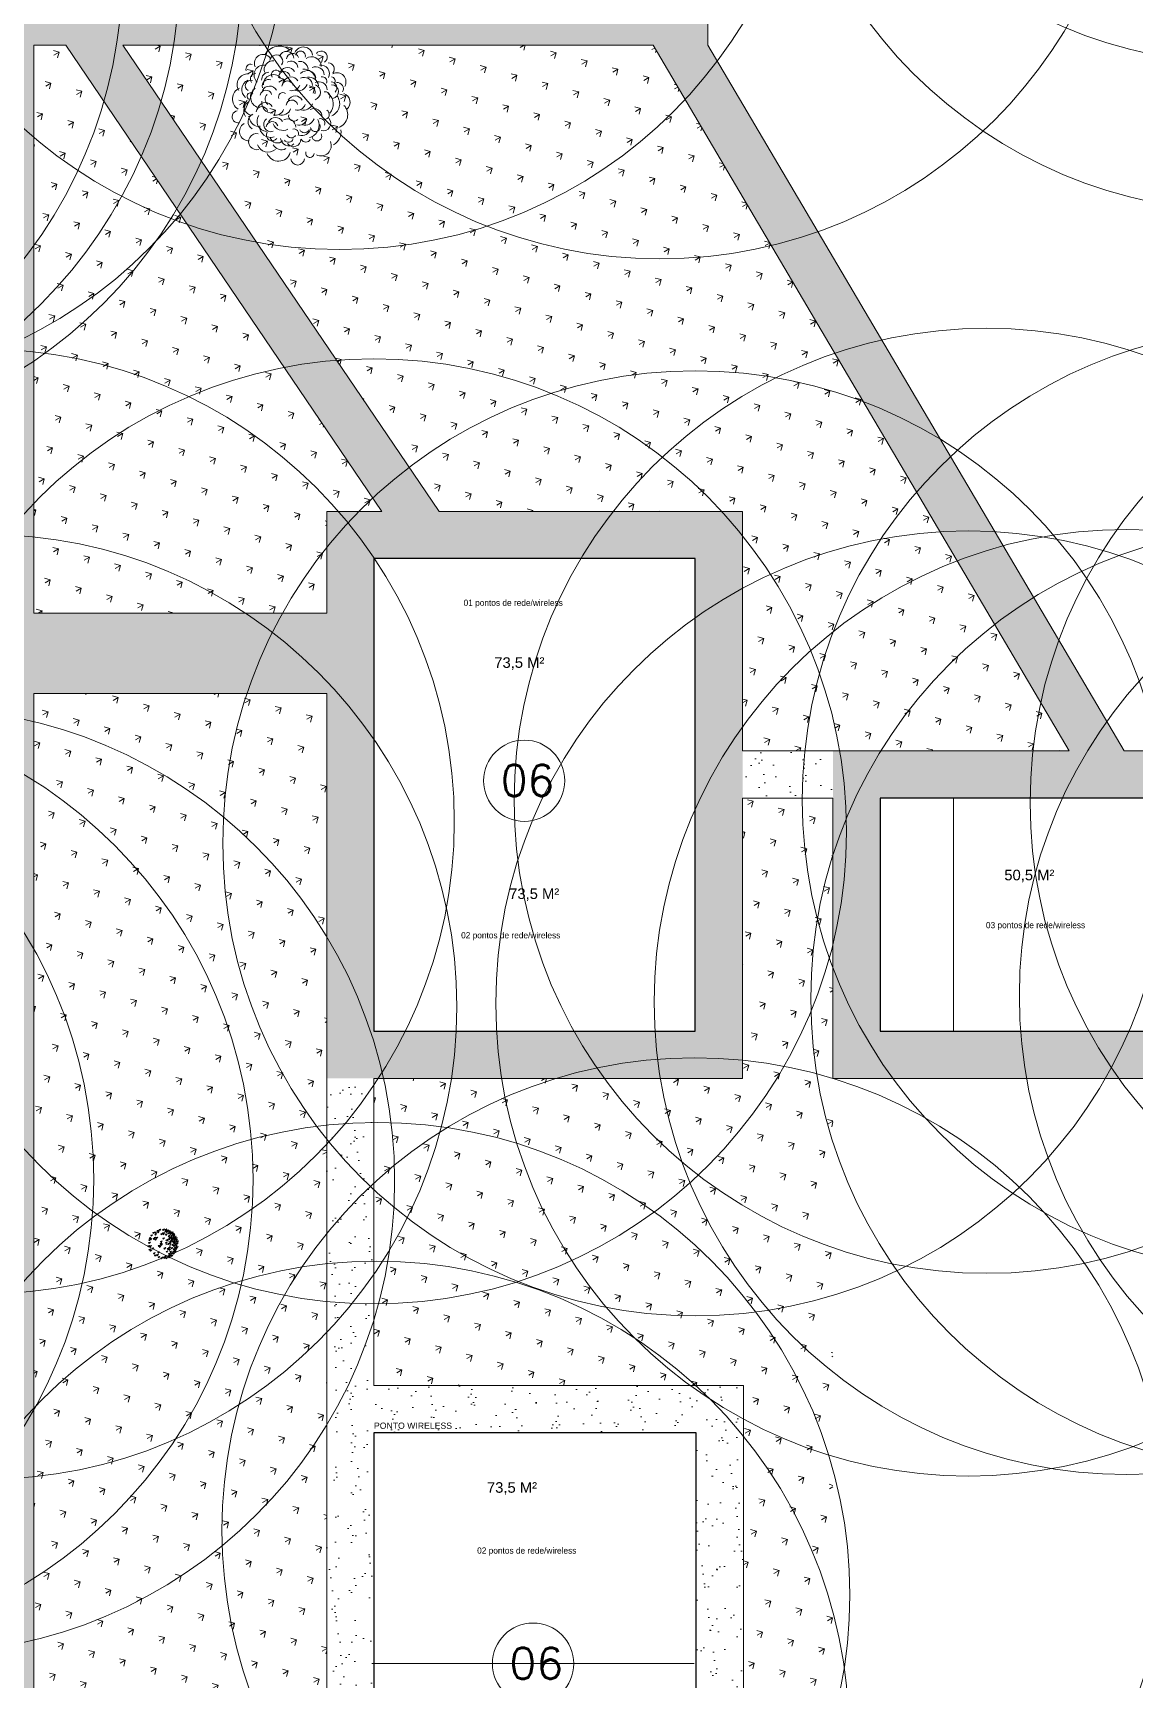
# Model space of a CAD drawing. Header units: millimetres. Extents: x 664 to 1534, y 1164 to 2765.
# Drawn here: x 785.8 to 820.7, y 1325.4 to 1377.7 of the extents above; entities that cross this region are included whole.
import ezdxf

# ---------------------------------------------------------------- set-up
doc = ezdxf.new("R2010")
doc.units = ezdxf.units.MM
doc.layers.get('0').update_dxf_attribs({"lineweight": 20})
for name, color, linetype, lineweight in [('Barra', 9, 'Continuous', 9), ('Calçadas', 7, 'Continuous', 13), ('Cotas', 1, 'Continuous', 5), ('Jardim', 92, 'Continuous', 20), ('Linha', 6, 'Continuous', 20), ('Paredes', 5, 'Continuous', 25)]:
    doc.layers.add(name, color=color, linetype=linetype, lineweight=lineweight)
doc.styles.add('Arial', font='arial.ttf')
doc.styles.add('ROMANS', font='romans')
pattern_1 = [(307.5, (-540.2502, 1911.4388), (0.97882647, 0.03200063), [0, -0.77216, 0, -0.8636, 0, -0.8255]), (277.5, (-540.2502, 1911.4388), (1.4336502, -0.8990466), [0, -0.41656, 0, -0.69596, 0, -0.2667]), (237.5, (-540.2502, 1912.0636), (0.00287437, -1.58198474), [0, -0.254, 0, -0.9144, 0, -1.1938]), (227.5, (-540.2502, 1912.0636), (0.4458586, -1.5271129), [0, -0.127, 0, -0.59944, 0, -0.6858])]
pattern_2 = [(210, (175.9079, -101.2197), (-0.26295997, -0.98137997), [0.1905, -1.24634]), (165, (175.9079, -101.2197), (-0.26296015, -0.98138064), [0.1905, -0.8255]), (255, (175.9079, -101.2197), (0.98138064, -0.26296015), [0.1905, -0.8255])]

msp = doc.modelspace()

# ---------------------------------------------------------------- hatches: boundary and pattern name
at = {"layer": 'Barra'}
h = msp.add_hatch(dxfattribs=at)
h.set_pattern_fill('AR-CONC', color=256, scale=0.025, style=0)
h.set_pattern_definition([(50, (-603.278, 21.2618), (4.554617, -0.398477), [0.47625, -5.23875]), (355, (-603.278, 21.262), (-0.881071, 4.776416), [0.381, -4.191]), (100.451, (-602.8986, 21.2286), (3.673563, 4.377917), [0.40475, -4.45225]), (46.1842, (-603.278, 22.532), (6.776976, -1.051058), [0.714375, -7.858125]), (96.6356, (-602.7134, 22.444), (5.935106, 6.185639), [0.607125, -6.678375]), (351.184, (-603.278, 22.532), (5.935115, 6.185628), [0.5715, -6.2865]), (21, (-602.643, 22.2143), (3.790372, -2.556638), [0.47625, -5.23875]), (326, (-602.643, 22.2143), (1.545051, 4.604699), [0.381, -4.191]), (71.4514, (-602.3273, 22.0013), (5.335412, 2.048071), [0.40475, -4.45225]), (37.5, (-603.2781, 21.2618), (0.0772151, 2.113876), [0, -4.1402, 0, -4.2545, 0, -4.206875]), (7.5, (-603.2781, 21.2618), (1.6704916, 2.5045144), [0, -2.4257, 0, -4.04495, 0, -1.603375]), (327.5, (-604.6942, 21.2618), (3.3897649, -0.1432186), [0, -1.5875, 0, -4.953, 0, -6.57225]), (317.5, (-605.3292, 21.2618), (3.7032295, 0.6356623), [0, -2.06375, 0, -3.2893, 0, -4.66725])])
h.paths.add_polyline_path([(983.311, 1225.034, -0.414214), (978.311, 1220.034), (745.25, 1220.034), (745.25, 1215.034), (978.311, 1215.034, 0.414223), (988.311, 1225.034), (988.308, 1327.37), (983.311, 1327.37)])
at = {"layer": 'Calçadas'}
h = msp.add_hatch(dxfattribs=at)
h.set_pattern_fill('AR-SAND', color=256, scale=0.02, angle=-90, style=0)
h.set_pattern_definition(pattern_1)
h.paths.add_polyline_path([(805.439, 1377.294), (818.648, 1354.894), (811.151, 1354.894), (811.151, 1344.494), (836.951, 1344.494), (836.951, 1354.894), (820.39, 1354.894), (807.181, 1377.294), (807.181, 1396.194), (796.981, 1396.194), (796.981, 1401.231), (807.181, 1401.231), (807.181, 1414.981), (805.681, 1414.981), (805.681, 1402.731), (795.481, 1402.731), (795.481, 1412.731), (801.481, 1412.731), (801.481, 1414.981), (793.981, 1414.981), (793.981, 1401.231), (789.981, 1401.231), (789.981, 1398.731), (785.481, 1398.731), (785.481, 1394.044), (780.481, 1394.044), (780.481, 1397.794), (731.481, 1397.794), (731.481, 1394.044), (724.981, 1394.044), (724.981, 1381.044), (731.481, 1381.044), (731.481, 1377.294), (784.281, 1377.294), (784.281, 1359.264), (727.481, 1359.264), (727.481, 1355.464), (720.481, 1355.464), (720.481, 1342.464), (727.481, 1342.464), (727.481, 1338.714), (785.781, 1338.714), (785.781, 1356.714), (795.081, 1356.714), (795.081, 1344.494), (808.281, 1344.494), (808.281, 1362.494), (798.646, 1362.494), (788.615, 1377.294)])
h.paths.add_polyline_path([(785.481, 1382.544), (779.981, 1382.544), (779.981, 1385.044), (778.981, 1385.044), (778.981, 1378.794), (771.481, 1378.794), (771.481, 1379.794), (763.681, 1379.794), (763.681, 1378.794), (756.181, 1378.794), (756.181, 1379.794), (748.181, 1379.794), (748.181, 1378.794), (739.981, 1378.794), (739.981, 1379.794), (732.981, 1379.794), (732.981, 1385.044), (731.981, 1385.044), (731.981, 1382.544), (726.481, 1382.544), (726.481, 1392.544), (731.981, 1392.544), (731.981, 1390.044), (732.981, 1390.044), (732.981, 1395.294), (739.981, 1395.294), (739.981, 1396.294), (748.181, 1396.294), (748.181, 1395.294), (756.181, 1395.294), (756.181, 1396.294), (763.681, 1396.294), (763.681, 1395.294), (771.481, 1395.294), (771.481, 1396.294), (778.981, 1396.294), (778.981, 1390.044), (779.981, 1390.044), (779.981, 1392.544), (785.481, 1392.544)], flags=16)
h.paths.add_polyline_path([(795.481, 1394.694), (805.681, 1394.694), (805.681, 1379.694), (795.481, 1379.694)], flags=16)
h.paths.add_polyline_path([(786.803, 1377.294), (796.834, 1362.494), (795.081, 1362.494), (795.081, 1359.264), (785.781, 1359.264), (785.781, 1377.294)], flags=16)
h.paths.add_polyline_path([(796.581, 1360.994), (806.781, 1360.994), (806.781, 1345.994), (796.581, 1345.994)], flags=16)
h.paths.add_polyline_path([(784.281, 1356.714), (784.281, 1341.214), (774.281, 1341.214), (774.281, 1340.214), (766.781, 1340.214), (766.781, 1341.214), (759.281, 1341.214), (759.281, 1340.214), (751.781, 1340.214), (751.781, 1341.214), (743.781, 1341.214), (743.781, 1340.214), (735.481, 1340.214), (735.481, 1341.214), (728.481, 1341.214), (728.481, 1346.464), (727.481, 1346.464), (727.481, 1343.964), (721.981, 1343.964), (721.981, 1353.964), (727.481, 1353.964), (727.481, 1351.464), (728.481, 1351.464), (728.481, 1356.714), (735.481, 1356.714), (735.481, 1357.714), (743.781, 1357.714), (743.781, 1356.714), (751.781, 1356.714), (751.781, 1357.714), (759.281, 1357.714), (759.281, 1356.714), (766.781, 1356.714), (766.781, 1357.714), (774.281, 1357.714), (774.281, 1356.714)], flags=16)
h.paths.add_polyline_path([(812.651, 1353.394), (835.451, 1353.394), (835.451, 1345.994), (812.651, 1345.994)], flags=16)
h.paths.add_polyline_path([(818.422, 1351.026), (831.633, 1351.026), (831.633, 1347.956), (818.422, 1347.956)], flags=8)
h.paths.add_polyline_path([(757.359, 1355.043), (757.359, 1342.283), (754.289, 1342.283), (754.289, 1355.043)], flags=8)
h.paths.add_polyline_path([(755.705, 1393.325), (755.705, 1380.931), (752.636, 1380.931), (752.636, 1393.325)], flags=8)
h = msp.add_hatch(dxfattribs=at)
h.set_pattern_fill('AR-SAND', color=256, scale=0.02, angle=-90, style=0)
h.set_pattern_definition(pattern_1)
h.paths.add_polyline_path([(808.281, 1354.894), (808.281, 1353.394), (811.151, 1353.394), (811.151, 1354.894)])
h = msp.add_hatch(dxfattribs=at)
h.set_pattern_fill('AR-SAND', color=256, scale=0.02, angle=-90, style=0)
h.set_pattern_definition(pattern_1)
h.paths.add_polyline_path([(795.081, 1334.744), (796.581, 1334.744), (796.581, 1344.494), (795.081, 1344.494)])
h = msp.add_hatch(dxfattribs=at)
h.set_pattern_fill('AR-SAND', color=256, scale=0.02, angle=-90, style=0)
h.set_pattern_definition(pattern_1)
h.paths.add_polyline_path([(785.781, 1312.214), (785.781, 1338.714), (784.281, 1338.714), (784.281, 1312.214), (760.581, 1312.214), (760.581, 1308.464), (754.081, 1308.464), (754.081, 1295.464), (761.081, 1295.464), (761.081, 1291.714), (818.581, 1291.714), (818.581, 1295.464), (825.581, 1295.464), (825.581, 1308.464), (819.081, 1308.464), (819.081, 1312.214)])
h.paths.add_polyline_path([(800.081, 1309.714), (800.081, 1310.714), (807.581, 1310.714), (807.581, 1309.714), (817.581, 1309.714), (817.581, 1304.464), (818.581, 1304.464), (818.581, 1306.964), (824.081, 1306.964), (824.081, 1296.964), (818.581, 1296.964), (818.581, 1299.464), (817.581, 1299.464), (817.581, 1294.214), (807.581, 1294.214), (807.581, 1293.214), (800.081, 1293.214), (800.081, 1294.214), (792.581, 1294.214), (792.581, 1293.214), (785.081, 1293.214), (785.081, 1294.214), (777.081, 1294.214), (777.081, 1293.214), (769.081, 1293.214), (769.081, 1294.214), (762.081, 1294.214), (762.081, 1299.464), (761.081, 1299.464), (761.081, 1296.964), (755.581, 1296.964), (755.581, 1306.964), (761.081, 1306.964), (761.081, 1304.464), (762.081, 1304.464), (762.081, 1309.714), (769.081, 1309.714), (769.081, 1310.714), (777.081, 1310.714), (777.081, 1309.714), (785.081, 1309.714), (785.081, 1310.714), (792.581, 1310.714), (792.581, 1309.714)], flags=16)
h.paths.add_polyline_path([(790.988, 1307.66), (790.988, 1294.879), (787.917, 1294.879), (787.917, 1307.66)], flags=8)
h = msp.add_hatch(dxfattribs=at)
h.set_pattern_fill('AR-SAND', color=256, scale=0.02, angle=-90, style=0)
h.set_pattern_definition(pattern_1)
h.paths.add_polyline_path([(808.311, 1334.744), (795.081, 1334.744), (795.081, 1316.544), (808.311, 1316.544)])
h.paths.add_polyline_path([(806.811, 1318.044), (796.581, 1318.044), (796.581, 1333.244), (806.811, 1333.244)], flags=16)
at = {"layer": 'Jardim'}
h = msp.add_hatch(dxfattribs=at)
h.set_pattern_fill('GRASS', color=256, scale=0.04, angle=120, style=0)
h.set_pattern_definition(pattern_2)
h.paths.add_polyline_path([(786.803, 1377.294), (785.781, 1377.294), (785.781, 1359.264), (795.081, 1359.264), (795.081, 1362.494), (796.834, 1362.494)])
h = msp.add_hatch(dxfattribs=at)
h.set_pattern_fill('GRASS', color=256, scale=0.04, angle=120, style=0)
h.set_pattern_definition(pattern_2)
h.paths.add_polyline_path([(805.439, 1377.294), (788.615, 1377.294), (798.646, 1362.494), (808.281, 1362.494), (808.281, 1354.894), (811.151, 1354.894), (818.648, 1354.894)])
h = msp.add_hatch(dxfattribs=at)
h.set_pattern_fill('GRASS', color=256, scale=0.04, angle=120, style=0)
h.set_pattern_definition(pattern_2)
h.paths.add_polyline_path([(796.581, 1344.494), (796.581, 1334.744), (808.311, 1334.744), (808.311, 1316.544), (795.081, 1316.544), (795.081, 1334.744), (795.081, 1344.494), (795.081, 1356.714), (785.781, 1356.714), (785.781, 1338.714), (785.781, 1312.214), (811.151, 1312.214), (811.151, 1344.494), (811.151, 1353.394), (808.281, 1353.394), (808.281, 1344.494)])
h.paths.add_polyline_path([(790.319, 1339.269), (790.311, 1339.261), (790.316, 1339.262), (790.32, 1339.267)], flags=16)
h.paths.add_polyline_path([(790.311, 1339.253), (790.247, 1339.237), (790.271, 1339.194), (790.302, 1339.201), (790.324, 1339.228)], flags=16)
h.paths.add_polyline_path([(790.281, 1339.102), (790.264, 1339.098), (790.239, 1339.068), (790.247, 1339.052), (790.293, 1339.064), (790.298, 1339.07)], flags=16)
h.paths.add_polyline_path([(790.367, 1339.156), (790.328, 1339.111), (790.327, 1339.113), (790.26, 1339.097), (790.264, 1339.102), (790.232, 1339.162), (790.226, 1339.156), (790.198, 1339.209), (790.172, 1339.178), (790.188, 1339.182), (790.166, 1339.223), (790.234, 1339.24), (790.242, 1339.249), (790.238, 1339.256), (790.198, 1339.209), (790.209, 1339.188), (790.277, 1339.204), (790.298, 1339.165), (790.299, 1339.165), (790.311, 1339.142)], flags=16)
h.paths.add_polyline_path([(790.165, 1339.337), (790.171, 1339.327), (790.182, 1339.33), (790.173, 1339.346)], flags=16)
h.paths.add_polyline_path([(790.216, 1339.406), (790.204, 1339.404), (790.162, 1339.354), (790.219, 1339.368), (790.23, 1339.381)], flags=16)
h.paths.add_polyline_path([(790.068, 1339.404), (790.074, 1339.393), (790.086, 1339.408)], flags=16)
h.paths.add_polyline_path([(790.158, 1339.399), (790.138, 1339.434), (790.133, 1339.429), (790.202, 1339.445), (790.2, 1339.449)], flags=16)
h.paths.add_polyline_path([(790.349, 1339.39), (790.311, 1339.345), (790.294, 1339.377)], flags=16)
h.paths.add_polyline_path([(790.236, 1339.352), (790.197, 1339.306), (790.233, 1339.315), (790.247, 1339.332)], flags=16)
h.paths.add_polyline_path([(790.333, 1339.44), (790.277, 1339.375), (790.302, 1339.381), (790.276, 1339.428), (790.214, 1339.413), (790.255, 1339.461), (790.251, 1339.467), (790.307, 1339.48), (790.271, 1339.438), (790.277, 1339.426)], flags=16)
h.paths.add_polyline_path([(790.166, 1339.579), (790.168, 1339.582), (790.165, 1339.581)], flags=16)
h.paths.add_polyline_path([(790.26, 1339.556), (790.213, 1339.501), (790.225, 1339.504), (790.209, 1339.534), (790.192, 1339.53), (790.137, 1339.465), (790.161, 1339.471), (790.136, 1339.516), (790.187, 1339.529), (790.192, 1339.534), (790.189, 1339.539), (790.198, 1339.541), (790.202, 1339.546), (790.204, 1339.543)], flags=16)
h.paths.add_polyline_path([(789.888, 1339.564), (789.88, 1339.578), (789.869, 1339.575), (789.876, 1339.561)], flags=16)
h.paths.add_polyline_path([(789.714, 1339.632), (789.707, 1339.631), (789.709, 1339.627)], flags=16)
h.paths.add_polyline_path([(790.149, 1339.638), (790.111, 1339.593), (790.102, 1339.608), (790.094, 1339.606), (790.088, 1339.599), (790.085, 1339.604), (790.003, 1339.584), (789.961, 1339.661), (789.958, 1339.66), (789.966, 1339.669), (789.949, 1339.7), (790.004, 1339.714), (789.988, 1339.695), (790, 1339.674), (790.055, 1339.687), (790.046, 1339.676), (790.06, 1339.651), (790.115, 1339.665), (790.089, 1339.634), (790.094, 1339.624)], flags=16)
h.paths.add_polyline_path([(790.195, 1338.959), (790.23, 1338.894), (790.117, 1338.866), (790.106, 1338.854), (790.081, 1338.9), (790.064, 1338.88), (790.137, 1338.898), (790.158, 1338.922), (790.135, 1338.964), (790.123, 1338.949), (790.204, 1338.969), (790.213, 1338.98), (790.211, 1338.985), (790.214, 1338.982)], flags=16)
h.paths.add_polyline_path([(790.042, 1339.017), (790.004, 1338.972), (789.987, 1339.003)], flags=16)
h.paths.add_polyline_path([(790.098, 1339.264), (790.06, 1339.219), (790.042, 1339.251)], flags=16)
h.paths.add_polyline_path([(790.021, 1339.3), (789.983, 1339.255), (789.966, 1339.286)], flags=16)
h.paths.add_polyline_path([(789.932, 1339.431), (789.893, 1339.386), (789.876, 1339.417)], flags=16)
h.paths.add_polyline_path([(789.953, 1338.838), (789.932, 1338.832), (789.915, 1338.812), (789.919, 1338.805), (789.954, 1338.814), (789.962, 1338.823)], flags=16)
h.paths.add_polyline_path([(789.859, 1339.332), (789.821, 1339.286), (789.804, 1339.318)], flags=16)
h.paths.add_polyline_path([(789.868, 1339.237), (789.829, 1339.192), (789.82, 1339.208), (789.789, 1339.201), (789.811, 1339.226), (789.812, 1339.223)], flags=16)
h.paths.add_polyline_path([(789.834, 1338.769), (789.817, 1338.8), (789.878, 1338.815), (789.876, 1338.819)], flags=16)
h.paths.add_polyline_path([(789.624, 1339.415), (789.619, 1339.423), (789.608, 1339.42), (789.616, 1339.406)], flags=16)
h.paths.add_polyline_path([(789.66, 1339.453), (789.663, 1339.458), (789.658, 1339.456)], flags=16)
h.paths.add_polyline_path([(789.535, 1339.412), (789.497, 1339.367), (789.488, 1339.385), (789.45, 1339.34), (789.433, 1339.372), (789.442, 1339.374), (789.463, 1339.399), (789.446, 1339.43), (789.532, 1339.451), (789.522, 1339.469), (789.473, 1339.411), (789.48, 1339.399)], flags=16)
h.paths.add_polyline_path([(789.774, 1338.985), (789.736, 1338.94), (789.719, 1338.972)], flags=16)
h.paths.add_polyline_path([(789.74, 1338.909), (789.702, 1338.863), (789.682, 1338.899), (789.667, 1338.895), (789.662, 1338.889), (789.661, 1338.894), (789.667, 1338.895), (789.684, 1338.895)], flags=16)
h.paths.add_polyline_path([(789.782, 1338.841), (789.744, 1338.796), (789.727, 1338.828)], flags=16)
h.paths.add_polyline_path([(789.637, 1338.963), (789.599, 1338.917), (789.582, 1338.949)], flags=16)
h.paths.add_polyline_path([(789.488, 1339.007), (789.464, 1339.052), (789.449, 1339.033), (789.451, 1339.034), (789.433, 1339.066), (789.488, 1339.08), (789.464, 1339.052), (789.471, 1339.039), (789.545, 1339.057), (789.557, 1339.07), (789.551, 1339.081)], flags=16)
h.paths.add_polyline_path([(789.518, 1339.192), (789.48, 1339.147), (789.458, 1339.187), (789.448, 1339.175)], flags=16)
h.paths.add_polyline_path([(789.484, 1339.296), (789.446, 1339.251), (789.428, 1339.282)], flags=16)

# ---------------------------------------------------------------- linework, layer by layer
at = {"color": 6}
msp.add_circle((801.631, 1325.914), 1.289, dxfattribs=at)
at = {"layer": 'Barra'}
for points in [[(814.978, 1353.394), (814.978, 1353.394), (814.978, 1345.994), (814.978, 1345.994)], [(814.978, 1353.394), (821.911, 1353.394), (821.911, 1345.994), (814.978, 1345.994)], [(796.516, 1325.914), (806.746, 1325.914), (806.746, 1325.914), (796.516, 1325.914)]]:
    msp.add_lwpolyline(points, close=True, dxfattribs=at)
for centre in [(824.306, 1391.691), (824.306, 1387.002), (795.491, 1385.803), (805.657, 1385.509), (778.831, 1381.441), (773.598, 1379.671), (775.415, 1379.691), (777.387, 1379.694), (816.031, 1353.306), (825.176, 1353.325), (832.407, 1353.244), (784.131, 1352.65), (796.581, 1352.334), (806.781, 1351.955), (815.446, 1346.871), (820.474, 1346.919), (825.444, 1347.025), (832.066, 1347.125), (784.211, 1346.765), (772.686, 1341.288), (777.745, 1341.284), (782.237, 1341.241), (806.755, 1330.148), (796.686, 1328.096), (796.652, 1323.692)]:
    msp.add_circle(centre, 15, dxfattribs=at)
at = {"layer": 'Calçadas'}
for p, q in [((807.181, 1377.294), (807.181, 1396.194)), ((786.803, 1377.294), (785.781, 1377.294)), ((785.781, 1359.264), (785.781, 1377.294)), ((796.834, 1362.494), (786.803, 1377.294)), ((805.439, 1377.294), (788.615, 1377.294)), ((798.646, 1362.494), (788.615, 1377.294)), ((805.439, 1377.294), (818.648, 1354.894)), ((807.181, 1377.294), (820.39, 1354.894)), ((796.834, 1362.494), (795.081, 1362.494)), ((795.081, 1362.494), (795.081, 1359.264)), ((808.281, 1362.494), (798.646, 1362.494)), ((808.281, 1354.894), (808.281, 1362.494)), ((795.081, 1359.264), (785.781, 1359.264)), ((785.781, 1338.714), (785.781, 1356.714)), ((785.781, 1356.714), (795.081, 1356.714)), ((795.081, 1356.714), (795.081, 1344.494)), ((811.151, 1354.894), (808.281, 1354.894)), ((818.648, 1354.894), (811.151, 1354.894)), ((836.951, 1354.894), (820.39, 1354.894)), ((808.281, 1344.494), (808.281, 1353.394)), ((811.151, 1353.394), (808.281, 1353.394)), ((811.151, 1353.394), (811.151, 1344.494)), ((795.081, 1344.494), (795.081, 1334.744)), ((796.581, 1344.494), (808.281, 1344.494)), ((796.581, 1344.494), (796.581, 1334.744)), ((811.151, 1344.494), (836.951, 1344.494)), ((785.781, 1338.714), (785.781, 1312.214)), ((795.081, 1334.744), (795.081, 1316.544)), ((808.311, 1334.744), (796.581, 1334.744)), ((808.311, 1316.544), (808.311, 1334.744))]:
    msp.add_line(p, q, dxfattribs=at)
at = {"layer": 'Jardim'}
for p, q in [((789.488, 1339.386), (789.433, 1339.372)), ((789.433, 1339.372), (789.45, 1339.34)), ((789.501, 1339.444), (789.446, 1339.43)), ((789.446, 1339.43), (789.463, 1339.399)), ((789.45, 1339.34), (789.488, 1339.386)), ((789.463, 1339.399), (789.501, 1339.444)), ((789.535, 1339.412), (789.48, 1339.399)), ((789.48, 1339.399), (789.497, 1339.367)), ((789.552, 1339.53), (789.497, 1339.516)), ((789.497, 1339.516), (789.514, 1339.484)), ((789.497, 1339.367), (789.535, 1339.412)), ((789.514, 1339.484), (789.552, 1339.53)), ((789.616, 1339.615), (789.561, 1339.602)), ((789.561, 1339.602), (789.578, 1339.57)), ((789.578, 1339.57), (789.616, 1339.615)), ((789.633, 1339.426), (789.578, 1339.412)), ((789.578, 1339.412), (789.595, 1339.381)), ((789.595, 1339.381), (789.633, 1339.426)), ((789.663, 1339.458), (789.608, 1339.444)), ((789.608, 1339.444), (789.625, 1339.412)), ((789.68, 1339.624), (789.625, 1339.611)), ((789.625, 1339.611), (789.642, 1339.579)), ((789.68, 1339.566), (789.625, 1339.552)), ((789.625, 1339.552), (789.642, 1339.521)), ((789.625, 1339.412), (789.663, 1339.458)), ((789.68, 1339.404), (789.625, 1339.39)), ((789.625, 1339.39), (789.642, 1339.358)), ((789.642, 1339.579), (789.68, 1339.624)), ((789.642, 1339.521), (789.68, 1339.566)), ((789.642, 1339.358), (789.68, 1339.404)), ((789.723, 1339.453), (789.667, 1339.439)), ((789.667, 1339.439), (789.684, 1339.408)), ((789.684, 1339.408), (789.723, 1339.453)), ((789.753, 1339.678), (789.697, 1339.665)), ((789.697, 1339.665), (789.714, 1339.633)), ((789.766, 1339.638), (789.71, 1339.624)), ((789.71, 1339.624), (789.727, 1339.593)), ((789.714, 1339.633), (789.753, 1339.678)), ((789.727, 1339.593), (789.766, 1339.638)), ((789.821, 1339.71), (789.765, 1339.696)), ((789.765, 1339.696), (789.782, 1339.665)), ((789.782, 1339.665), (789.821, 1339.71)), ((789.868, 1339.575), (789.812, 1339.561)), ((789.812, 1339.561), (789.829, 1339.53)), ((789.829, 1339.53), (789.868, 1339.575)), ((789.928, 1339.714), (789.872, 1339.7)), ((789.872, 1339.7), (789.889, 1339.669)), ((789.928, 1339.606), (789.872, 1339.593)), ((789.872, 1339.593), (789.889, 1339.561)), ((789.932, 1339.575), (789.876, 1339.561)), ((789.876, 1339.561), (789.893, 1339.53)), ((789.932, 1339.431), (789.876, 1339.417)), ((789.876, 1339.417), (789.893, 1339.386)), ((789.889, 1339.669), (789.928, 1339.714)), ((789.889, 1339.561), (789.928, 1339.606)), ((789.893, 1339.53), (789.932, 1339.575)), ((789.893, 1339.386), (789.932, 1339.431)), ((789.996, 1339.669), (789.94, 1339.656)), ((789.94, 1339.656), (789.957, 1339.624)), ((790.004, 1339.714), (789.949, 1339.7)), ((789.949, 1339.7), (789.966, 1339.669)), ((789.957, 1339.624), (789.996, 1339.669)), ((790.013, 1339.556), (789.957, 1339.543)), ((789.957, 1339.543), (789.974, 1339.511)), ((789.966, 1339.669), (790.004, 1339.714)), ((789.974, 1339.511), (790.013, 1339.556)), ((790.034, 1339.642), (789.979, 1339.628)), ((789.979, 1339.628), (789.996, 1339.597)), ((789.996, 1339.597), (790.034, 1339.642)), ((790.055, 1339.687), (790, 1339.674)), ((790, 1339.674), (790.017, 1339.642)), ((790.06, 1339.395), (790.004, 1339.381)), ((790.004, 1339.381), (790.021, 1339.349)), ((790.017, 1339.642), (790.055, 1339.687)), ((790.021, 1339.349), (790.06, 1339.395)), ((790.094, 1339.606), (790.038, 1339.593)), ((790.038, 1339.593), (790.055, 1339.561)), ((790.106, 1339.512), (790.051, 1339.498)), ((790.051, 1339.498), (790.068, 1339.467)), ((790.055, 1339.561), (790.094, 1339.606)), ((790.115, 1339.665), (790.06, 1339.651)), ((790.06, 1339.651), (790.077, 1339.619)), ((790.068, 1339.467), (790.106, 1339.512)), ((790.124, 1339.417), (790.068, 1339.404)), ((790.068, 1339.404), (790.085, 1339.372)), ((790.077, 1339.619), (790.115, 1339.665)), ((790.132, 1339.462), (790.077, 1339.449)), ((790.077, 1339.449), (790.094, 1339.417)), ((790.085, 1339.372), (790.124, 1339.417)), ((790.149, 1339.638), (790.094, 1339.624)), ((790.094, 1339.624), (790.111, 1339.593)), ((790.094, 1339.417), (790.132, 1339.462)), ((790.158, 1339.579), (790.102, 1339.565)), ((790.102, 1339.565), (790.119, 1339.534)), ((790.162, 1339.471), (790.106, 1339.458)), ((790.106, 1339.458), (790.124, 1339.426)), ((790.111, 1339.593), (790.149, 1339.638)), ((790.119, 1339.534), (790.158, 1339.579)), ((790.124, 1339.426), (790.162, 1339.471)), ((790.183, 1339.359), (790.128, 1339.345)), ((790.128, 1339.345), (790.145, 1339.314)), ((790.192, 1339.53), (790.136, 1339.516)), ((790.136, 1339.516), (790.153, 1339.484)), ((790.196, 1339.444), (790.14, 1339.43)), ((790.14, 1339.43), (790.158, 1339.399)), ((790.145, 1339.314), (790.183, 1339.359)), ((790.204, 1339.624), (790.149, 1339.611)), ((790.149, 1339.611), (790.166, 1339.579)), ((790.204, 1339.404), (790.149, 1339.39)), ((790.149, 1339.39), (790.166, 1339.358)), ((790.153, 1339.484), (790.192, 1339.53)), ((790.158, 1339.399), (790.196, 1339.444)), ((790.166, 1339.579), (790.204, 1339.624)), ((790.166, 1339.358), (790.204, 1339.404)), ((790.226, 1339.34), (790.171, 1339.327)), ((790.23, 1339.579), (790.175, 1339.565)), ((790.175, 1339.565), (790.192, 1339.534)), ((790.188, 1339.295), (790.226, 1339.34)), ((790.192, 1339.534), (790.23, 1339.579)), ((790.256, 1339.512), (790.2, 1339.498)), ((790.2, 1339.498), (790.218, 1339.467)), ((790.256, 1339.462), (790.2, 1339.449)), ((790.2, 1339.449), (790.218, 1339.417)), ((790.26, 1339.556), (790.204, 1339.543)), ((790.204, 1339.543), (790.222, 1339.511)), ((790.269, 1339.426), (790.213, 1339.412)), ((790.213, 1339.412), (790.23, 1339.381)), ((790.218, 1339.467), (790.256, 1339.512)), ((790.218, 1339.417), (790.256, 1339.462)), ((790.222, 1339.511), (790.26, 1339.556)), ((790.23, 1339.381), (790.269, 1339.426)), ((790.286, 1339.377), (790.23, 1339.363)), ((790.23, 1339.363), (790.247, 1339.332)), ((790.247, 1339.332), (790.286, 1339.377)), ((790.307, 1339.48), (790.251, 1339.467)), ((790.251, 1339.467), (790.269, 1339.435)), ((790.269, 1339.435), (790.307, 1339.48)), ((790.333, 1339.44), (790.277, 1339.426)), ((790.277, 1339.426), (790.294, 1339.395)), ((790.345, 1339.336), (790.29, 1339.323)), ((790.294, 1339.395), (790.333, 1339.44)), ((790.349, 1339.39), (790.294, 1339.377)), ((790.294, 1339.377), (790.311, 1339.345)), ((790.307, 1339.291), (790.345, 1339.336)), ((790.311, 1339.345), (790.349, 1339.39)), ((790.379, 1339.336), (790.324, 1339.323)), ((790.341, 1339.291), (790.379, 1339.336)), ((789.463, 1339.192), (789.407, 1339.179)), ((789.407, 1339.179), (789.424, 1339.147)), ((789.424, 1339.147), (789.463, 1339.192)), ((789.484, 1339.296), (789.428, 1339.282)), ((789.428, 1339.282), (789.446, 1339.251)), ((789.488, 1339.08), (789.433, 1339.066)), ((789.433, 1339.066), (789.45, 1339.035)), ((789.446, 1339.251), (789.484, 1339.296)), ((789.45, 1339.035), (789.488, 1339.08)), ((789.518, 1339.192), (789.463, 1339.179)), ((789.463, 1339.179), (789.48, 1339.147)), ((789.527, 1339.052), (789.471, 1339.039)), ((789.471, 1339.039), (789.488, 1339.007)), ((789.48, 1339.147), (789.518, 1339.192)), ((789.488, 1339.007), (789.527, 1339.052)), ((789.595, 1339.116), (789.539, 1339.102)), ((789.539, 1339.102), (789.557, 1339.07)), ((789.557, 1339.07), (789.595, 1339.116)), ((789.637, 1338.963), (789.582, 1338.949)), ((789.582, 1338.949), (789.599, 1338.917)), ((789.599, 1338.917), (789.637, 1338.963)), ((789.667, 1338.895), (789.612, 1338.882)), ((789.612, 1338.882), (789.629, 1338.85)), ((789.629, 1338.85), (789.667, 1338.895)), ((789.74, 1338.909), (789.684, 1338.895)), ((789.684, 1338.895), (789.702, 1338.863)), ((789.702, 1338.863), (789.74, 1338.909)), ((789.774, 1338.985), (789.719, 1338.972)), ((789.719, 1338.972), (789.736, 1338.94)), ((789.782, 1338.841), (789.727, 1338.828)), ((789.727, 1338.828), (789.744, 1338.796)), ((789.791, 1339.201), (789.735, 1339.188)), ((789.735, 1339.188), (789.753, 1339.156)), ((789.736, 1338.94), (789.774, 1338.985)), ((789.744, 1338.796), (789.782, 1338.841)), ((789.753, 1339.156), (789.791, 1339.201)), ((789.817, 1339.17), (789.761, 1339.156)), ((789.761, 1339.156), (789.778, 1339.124)), ((789.778, 1339.124), (789.817, 1339.17)), ((789.846, 1339.268), (789.791, 1339.255)), ((789.791, 1339.255), (789.808, 1339.223)), ((789.859, 1339.332), (789.804, 1339.318)), ((789.804, 1339.318), (789.821, 1339.286)), ((789.808, 1339.223), (789.846, 1339.268)), ((789.868, 1339.237), (789.812, 1339.223)), ((789.812, 1339.223), (789.829, 1339.192)), ((789.872, 1338.814), (789.817, 1338.8)), ((789.821, 1339.286), (789.859, 1339.332)), ((789.829, 1339.192), (789.868, 1339.237)), ((789.834, 1338.769), (789.872, 1338.814)), ((789.932, 1338.832), (789.876, 1338.819)), ((789.876, 1338.819), (789.893, 1338.787)), ((789.893, 1338.787), (789.932, 1338.832)), ((789.97, 1339.12), (789.915, 1339.107)), ((789.915, 1339.107), (789.932, 1339.075)), ((789.974, 1338.819), (789.919, 1338.805)), ((789.932, 1339.075), (789.97, 1339.12)), ((789.936, 1338.773), (789.974, 1338.819)), ((790, 1338.868), (789.944, 1338.854)), ((789.944, 1338.854), (789.962, 1338.823)), ((789.962, 1338.823), (790, 1338.868)), ((790.021, 1339.3), (789.966, 1339.286)), ((789.966, 1339.286), (789.983, 1339.255)), ((789.983, 1339.255), (790.021, 1339.3)), ((790.042, 1339.017), (789.987, 1339.003)), ((789.987, 1339.003), (790.004, 1338.972)), ((790.004, 1338.972), (790.042, 1339.017)), ((790.077, 1339.107), (790.021, 1339.093)), ((790.021, 1339.093), (790.038, 1339.061)), ((790.081, 1338.868), (790.025, 1338.854)), ((790.025, 1338.854), (790.042, 1338.823)), ((790.038, 1339.061), (790.077, 1339.107)), ((790.098, 1339.264), (790.042, 1339.251)), ((790.042, 1339.251), (790.06, 1339.219)), ((790.042, 1338.823), (790.081, 1338.868)), ((790.06, 1339.219), (790.098, 1339.264)), ((790.119, 1339.138), (790.064, 1339.124)), ((790.064, 1339.124), (790.081, 1339.093)), ((790.119, 1338.945), (790.064, 1338.931)), ((790.064, 1338.931), (790.081, 1338.9)), ((790.119, 1338.841), (790.064, 1338.828)), ((790.064, 1338.828), (790.081, 1338.796)), ((790.124, 1339.075), (790.068, 1339.061)), ((790.068, 1339.061), (790.085, 1339.03)), ((790.081, 1339.093), (790.119, 1339.138)), ((790.081, 1338.9), (790.119, 1338.945)), ((790.081, 1338.796), (790.119, 1338.841)), ((790.085, 1339.03), (790.124, 1339.075)), ((790.145, 1338.9), (790.089, 1338.886)), ((790.089, 1338.886), (790.106, 1338.854)), ((790.158, 1339.012), (790.102, 1338.998)), ((790.102, 1338.998), (790.119, 1338.967)), ((790.106, 1338.854), (790.145, 1338.9)), ((790.119, 1338.967), (790.158, 1339.012)), ((790.196, 1339.124), (790.14, 1339.111)), ((790.14, 1339.111), (790.158, 1339.079)), ((790.196, 1338.967), (790.14, 1338.954)), ((790.14, 1338.954), (790.158, 1338.922)), ((790.196, 1338.886), (790.14, 1338.872)), ((790.14, 1338.872), (790.158, 1338.841)), ((790.158, 1339.079), (790.196, 1339.124)), ((790.158, 1338.922), (790.196, 1338.967)), ((790.158, 1338.841), (790.196, 1338.886)), ((790.222, 1339.237), (790.166, 1339.223)), ((790.166, 1339.223), (790.183, 1339.192)), ((790.171, 1339.327), (790.188, 1339.295)), ((790.183, 1339.192), (790.222, 1339.237)), ((790.251, 1339.026), (790.196, 1339.012)), ((790.196, 1339.012), (790.213, 1338.98)), ((790.256, 1338.963), (790.2, 1338.949)), ((790.2, 1338.949), (790.218, 1338.917)), ((790.264, 1339.323), (790.209, 1339.309)), ((790.209, 1339.309), (790.226, 1339.277)), ((790.264, 1339.201), (790.209, 1339.188)), ((790.209, 1339.188), (790.226, 1339.156)), ((790.264, 1339.098), (790.209, 1339.084)), ((790.209, 1339.084), (790.226, 1339.052)), ((790.213, 1338.98), (790.251, 1339.026)), ((790.218, 1338.917), (790.256, 1338.963)), ((790.226, 1339.277), (790.264, 1339.323)), ((790.281, 1339.296), (790.226, 1339.282)), ((790.226, 1339.282), (790.243, 1339.251)), ((790.226, 1339.156), (790.264, 1339.201)), ((790.226, 1339.052), (790.264, 1339.098)), ((790.243, 1339.251), (790.281, 1339.296)), ((790.303, 1339.251), (790.247, 1339.237)), ((790.247, 1339.237), (790.264, 1339.205)), ((790.303, 1339.147), (790.247, 1339.133)), ((790.247, 1339.133), (790.264, 1339.102)), ((790.303, 1339.066), (790.247, 1339.052)), ((790.247, 1339.052), (790.264, 1339.021)), ((790.307, 1339.008), (790.251, 1338.994)), ((790.251, 1338.994), (790.269, 1338.963)), ((790.264, 1339.205), (790.303, 1339.251)), ((790.264, 1339.102), (790.303, 1339.147)), ((790.264, 1339.021), (790.303, 1339.066)), ((790.269, 1338.963), (790.307, 1339.008)), ((790.337, 1339.21), (790.281, 1339.196)), ((790.281, 1339.196), (790.298, 1339.165)), ((790.337, 1339.116), (790.281, 1339.102)), ((790.281, 1339.102), (790.298, 1339.07)), ((790.29, 1339.323), (790.307, 1339.291)), ((790.298, 1339.165), (790.337, 1339.21)), ((790.298, 1339.07), (790.337, 1339.116)), ((790.362, 1339.273), (790.307, 1339.26)), ((790.307, 1339.26), (790.324, 1339.228)), ((790.367, 1339.156), (790.311, 1339.142)), ((790.311, 1339.142), (790.328, 1339.111)), ((790.324, 1339.323), (790.341, 1339.291)), ((790.324, 1339.228), (790.362, 1339.273)), ((790.328, 1339.111), (790.367, 1339.156)), ((789.817, 1338.8), (789.834, 1338.769)), ((789.919, 1338.805), (789.936, 1338.773)), ((790.026, 1338.81), (789.97, 1338.796)), ((789.97, 1338.796), (789.987, 1338.765)), ((789.987, 1338.765), (790.026, 1338.81))]:
    msp.add_line(p, q, dxfattribs=at)
for centre, radius, start, end in [((793.061, 1376.723), 0.275, 35.1074, 205.1356), ((793.58, 1376.744), 0.518, 48.2834, 152.854), ((793.482, 1376.78), 0.205, 325.4011, 171.5595), ((793.801, 1376.857), 0.237, 6.5295, 158.4005), ((794.002, 1376.835), 0.196, 21.1669, 173.9023), ((794.34, 1376.939), 0.297, 7.9827, 156.8545), ((794.251, 1376.953), 0.153, 342.9367, 170.0573), ((794.907, 1376.915), 0.192, 303.6973, 143.0937), ((792.669, 1376.537), 0.152, 71.5063, 201.7296), ((793.085, 1376.35), 0.311, 86.856, 228.444), ((793.381, 1376.511), 0.285, 85.3506, 196.4803), ((793.473, 1376.356), 0.147, 34.3407, 210.9284), ((793.733, 1376.273), 0.184, 13.7742, 173.7209), ((793.843, 1376.336), 0.25, 28.9375, 153.1959), ((793.946, 1376.575), 0.215, 0.9196, 124.7556), ((794.228, 1376.514), 0.265, 4.1483, 99.3785), ((794.461, 1376.199), 0.284, 11.4556, 137.2453), ((794.354, 1376.152), 0.379, 8.24, 94.0926), ((794.596, 1376.618), 0.307, 359.9282, 123.5116), ((794.738, 1376.345), 0.261, 0.1867, 116.6336), ((794.893, 1376.389), 0.274, 332.7277, 97.9818), ((795.126, 1376.535), 0.196, 318.8801, 88.3128), ((792.473, 1375.582), 0.384, 114.1955, 237.7789), ((792.581, 1376.039), 0.343, 86.9949, 212.2491), ((792.71, 1375.884), 0.326, 114.4539, 230.9009), ((792.667, 1376.006), 0.171, 69.8962, 241.5693), ((792.844, 1376.219), 0.187, 92.3708, 216.9054), ((793.019, 1375.644), 0.355, 125.7229, 251.5126), ((793.254, 1376.195), 0.238, 93.3457, 183.3969), ((793.243, 1375.995), 0.209, 71.8554, 194.9848), ((793.266, 1375.744), 0.25, 28.9375, 153.1959), ((793.386, 1376.043), 0.314, 42.6578, 182.2174), ((793.839, 1375.973), 0.184, 13.7742, 173.7209), ((793.949, 1376.035), 0.25, 28.9375, 153.1959), ((793.974, 1376.115), 0.268, 255.9523, 339.9373), ((794.171, 1376.149), 0.304, 253.9728, 339.8253), ((794.367, 1376.007), 0.261, 0.1867, 116.6336), ((794.494, 1375.946), 0.335, 10.2196, 94.2046), ((794.567, 1375.8), 0.15, 338.1035, 102.6381), ((794.632, 1375.8), 0.251, 288.3906, 67.9501), ((794.832, 1375.871), 0.261, 0.1867, 116.6336), ((794.938, 1376.138), 0.15, 338.1035, 102.6381), ((795.214, 1375.942), 0.189, 313.6906, 86.2128), ((795.235, 1375.814), 0.22, 280.8401, 90.8683), ((795.228, 1376.161), 0.122, 317.239, 87.4624), ((795.408, 1376.129), 0.286, 328.9861, 117.9131), ((795.413, 1375.91), 0.198, 328.2998, 96.1253), ((792.78, 1375.215), 0.331, 118.4156, 213.6457), ((792.722, 1375.335), 0.264, 129.8676, 268.3147), ((792.66, 1375.67), 0.107, 46.3669, 243.3451), ((793.134, 1375.22), 0.25, 28.9375, 153.1959), ((793.155, 1375.682), 0.184, 13.7742, 173.7209), ((793.348, 1375.463), 0.329, 171.2184, 271.4428), ((793.353, 1375.582), 0.223, 138.3086, 232.0771), ((793.687, 1375.654), 0.132, 51.5605, 204.1412), ((793.976, 1375.368), 0.184, 13.7742, 173.7209), ((794.086, 1375.43), 0.25, 28.9375, 153.1959), ((794.148, 1375.497), 0.268, 255.9523, 339.9373), ((794.345, 1375.531), 0.304, 253.9728, 339.8253), ((795.032, 1375.664), 0.15, 338.1035, 102.6381), ((794.849, 1375.421), 0.439, 318.7668, 49.8869), ((795.079, 1375.428), 0.414, 294.0161, 38.5867), ((795.527, 1375.478), 0.296, 311.611, 69.9786), ((792.268, 1375.017), 0.191, 97.204, 284.3246), ((792.856, 1374.863), 0.269, 115.1869, 239.0229), ((792.99, 1375.071), 0.382, 185.4677, 252.9698), ((793.024, 1375.158), 0.184, 13.7742, 173.7209), ((793.181, 1374.869), 0.313, 143.2048, 267.4631), ((793.309, 1374.776), 0.23, 128.0415, 287.9882), ((793.458, 1374.748), 0.25, 28.9375, 153.1959), ((793.454, 1375.337), 0.268, 255.9523, 339.9373), ((793.65, 1375.371), 0.304, 253.9728, 339.8253), ((793.836, 1374.691), 0.261, 0.1867, 116.6336), ((794.038, 1375.042), 0.165, 165.8278, 318.4085), ((794.197, 1375.024), 0.268, 255.9523, 339.9373), ((794.393, 1375.059), 0.304, 253.9728, 339.8253), ((794.43, 1374.754), 0.411, 285.4857, 25.7101), ((794.675, 1375.017), 0.261, 0.1867, 116.6336), ((794.875, 1374.81), 0.15, 338.1035, 102.6381), ((794.972, 1374.81), 0.238, 253.7154, 42.5872), ((795.007, 1375.091), 0.157, 266.8996, 59.635), ((795.32, 1375.085), 0.428, 289.5363, 43.8929), ((792.609, 1374.553), 0.296, 120.7968, 272.6678), ((792.86, 1374.23), 0.257, 79.6683, 285.8268), ((793.297, 1374.705), 0.342, 175.269, 289.6257), ((793.347, 1374.685), 0.184, 13.7742, 173.7209), ((793.348, 1374.437), 0.183, 148.608, 325.1957), ((793.516, 1374.425), 0.237, 197.3438, 315.7113), ((793.697, 1374.938), 0.351, 204.4996, 295.6196), ((793.958, 1374.5), 0.151, 199.4234, 331.9455), ((794.036, 1374.483), 0.15, 338.1035, 102.6381), ((794.292, 1374.698), 0.279, 252.5759, 346.3443), ((794.373, 1374.669), 0.157, 204.6128, 334.0456), ((794.723, 1374.703), 0.154, 189.43, 28.8265), ((794.768, 1374.405), 0.154, 189.43, 28.8265), ((795.061, 1374.547), 0.477, 299.735, 7.237), ((793.219, 1374.252), 0.356, 199.6179, 310.7476), ((793.554, 1373.998), 0.389, 201.1232, 342.7112), ((793.644, 1374.271), 0.298, 207.613, 297.6641), ((793.877, 1374.36), 0.262, 186.1226, 309.2521), ((793.868, 1374.366), 0.158, 214.0326, 341.858), ((794.03, 1374.298), 0.229, 214.7189, 3.6458), ((794.418, 1374.37), 0.157, 204.6128, 334.0456), ((794.548, 1373.863), 0.134, 160.6341, 357.6124), ((794.897, 1374.105), 0.33, 244.1349, 22.582), ((794.161, 1373.699), 0.214, 184.1634, 355.8366)]:
    msp.add_arc(centre, radius, start, end, dxfattribs=at)
at = {"layer": 'Linha'}
msp.add_circle((801.35, 1353.942), 1.289, dxfattribs=at)
at = {"layer": 'Paredes'}
for p, q in [((806.781, 1360.994), (796.581, 1360.994)), ((796.581, 1360.994), (796.581, 1345.994)), ((806.781, 1345.994), (806.781, 1360.994)), ((835.451, 1353.394), (812.651, 1353.394)), ((812.651, 1353.394), (812.651, 1345.994)), ((796.581, 1345.994), (806.781, 1345.994)), ((812.651, 1345.994), (835.451, 1345.994)), ((806.811, 1333.244), (796.581, 1333.244)), ((796.581, 1333.244), (796.581, 1318.044)), ((806.811, 1318.044), (806.811, 1333.244))]:
    msp.add_line(p, q, dxfattribs=at)

# ---------------------------------------------------------------- texts
at = {"layer": 'Barra'}
for s, p in [('01 pontos de rede/wireless', (799.427, 1359.494)), ('03 pontos de rede/wireless', (816.005, 1349.26)), ('02 pontos de rede/wireless', (799.347, 1348.938)), ('02 pontos de rede/wireless', (799.856, 1329.406))]:
    msp.add_text(s, height=0.19708, dxfattribs=at).set_placement(p)
at = {"layer": 'Barra', "style": 'Arial'}
for s, p in [('73,5 M²', (800.401, 1357.525)), ('50,5 M²', (816.589, 1350.782)), ('73,5 M²', (800.872, 1350.188)), ('73,5 M²', (800.168, 1331.339))]:
    msp.add_text(s, height=0.3358, dxfattribs=at).set_placement(p)
at = {"layer": 'Barra', "insert": (796.581, 1333.567), "char_height": 0.19708, "width": 2.56476, "attachment_point": 1, "style": 'Arial'}
msp.add_mtext('PONTO WIRELESS', dxfattribs=at)
at = {"layer": 'Cotas', "style": 'ROMANS'}
for p in [(800.605, 1353.457), (800.886, 1325.43)]:
    msp.add_text('06', height=0.99, dxfattribs=at).set_placement(p)

doc.saveas('drawing.dxf')
